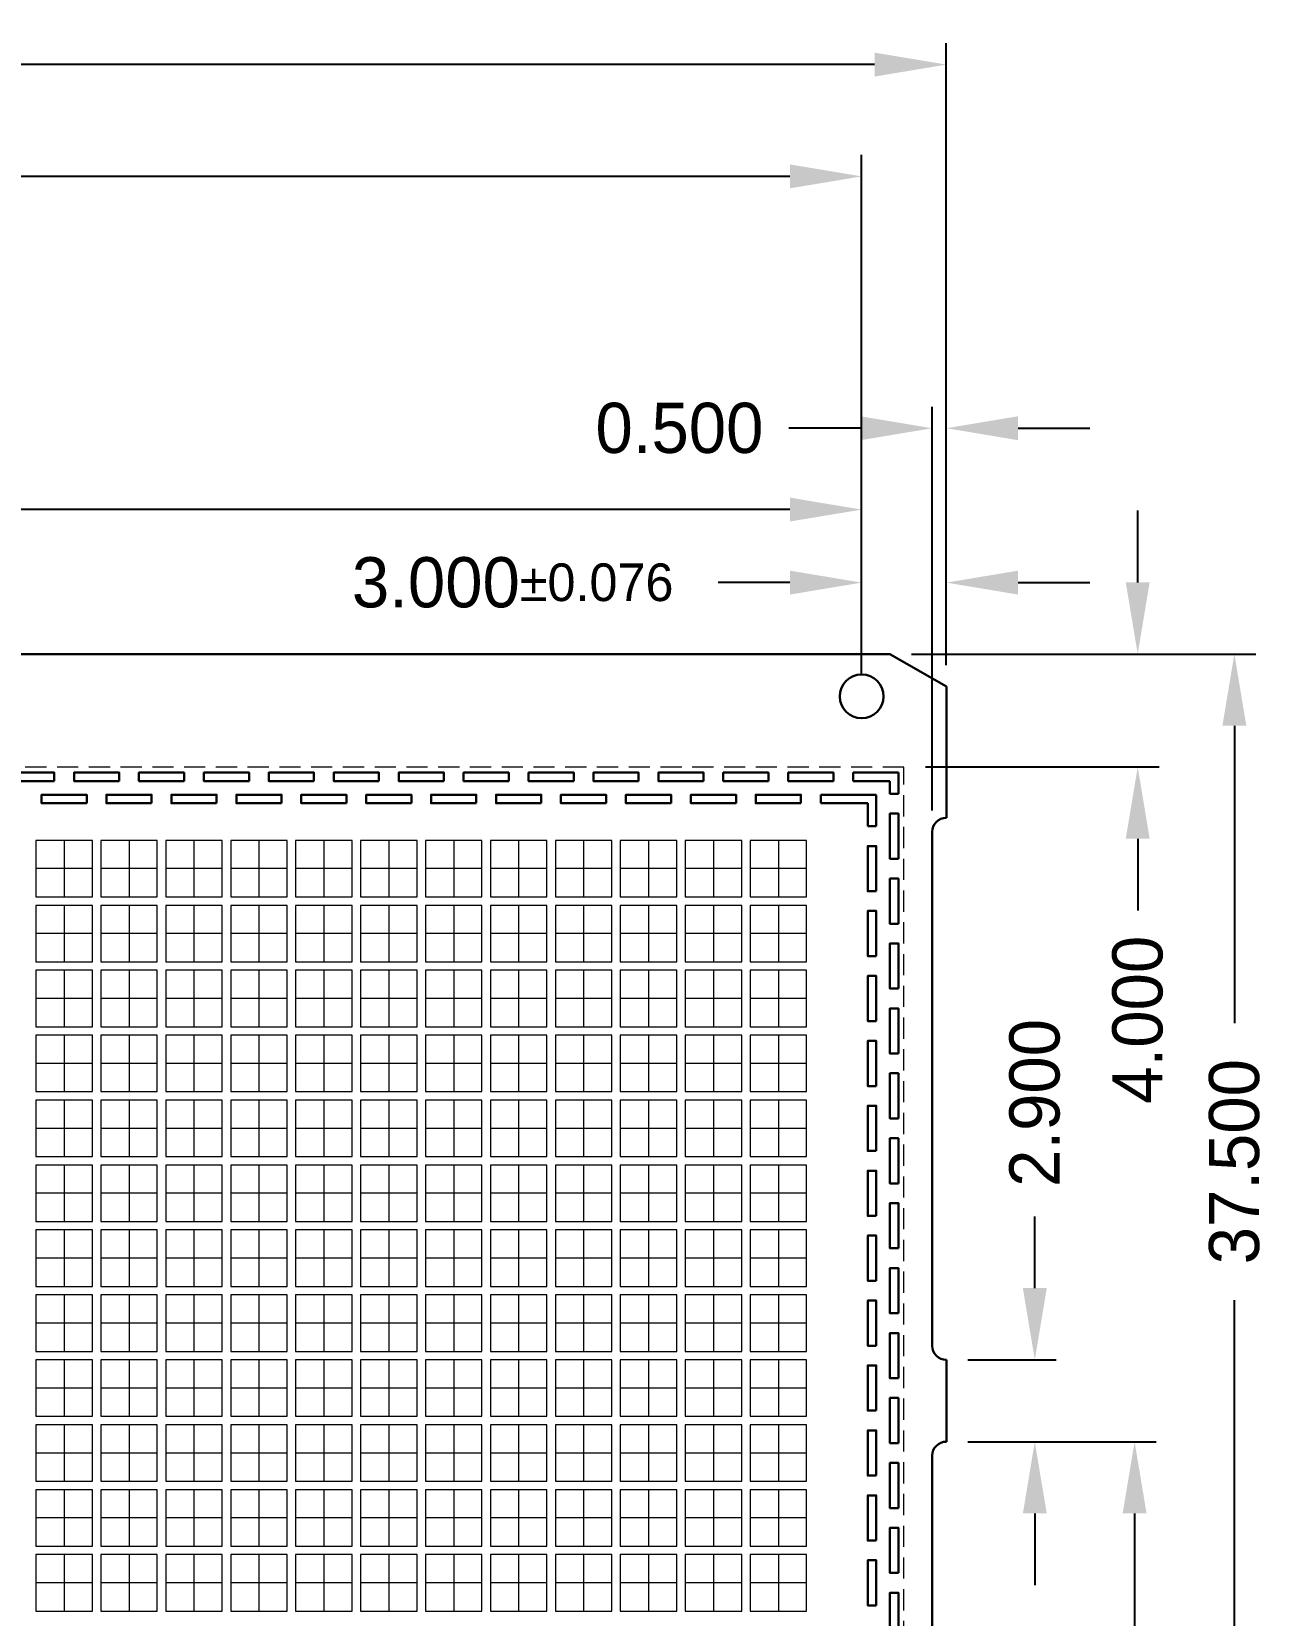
# Model space of a CAD drawing. Extents: x 421 to 684, y -247 to -113.
# Drawn here: x 640.5 to 684.3, y -168.8 to -112.7 of the extents above; entities that cross this region are included whole.
import ezdxf

# ---------------------------------------------------------------- set-up
doc = ezdxf.new("R2010")
doc.units = 0
doc.header["$LTSCALE"] = 3
doc.header["$MEASUREMENT"] = 0
for name, pattern in [('CENTER', [2, 1.25, -0.25, 0.25, -0.25]), ('HIDDEN', [0.375, 0.25, -0.125]), ('PHANTOM', [2.5, 1.25, -0.25, 0.25, -0.25, 0.25, -0.25])]:
    doc.linetypes.add(name, pattern=pattern)
for name, color, linetype, lineweight in [('CLIN', 1, 'CENTER', 15), ('DIM', 4, 'Continuous', 13), ('HIDN', 6, 'HIDDEN', 15), ('OBJ', 3, 'Continuous', 30), ('OBJ1', 7, 'Continuous', 30), ('PHANTOM', 5, 'PHANTOM', 15)]:
    doc.layers.add(name, color=color, linetype=linetype, lineweight=lineweight)
doc.dimstyles.new('3DEC X 1', dxfattribs={"dimtxt": 1.778, "dimasz": 2.54, "dimexe": 0.762, "dimexo": 0.762, "dimgap": 0.762, "dimtad": 0, "dimdec": 3, "dimzin": 0, "dimdsep": 46, "dimtxsty": 'Standard', "dimcen": 0, "dimadec": 0, "dimazin": 0, "dimtfac": 1, "dimtdec": 3, "dimtofl": 0, "dimtmove": 0, "dimatfit": 3, "dimfxl": 1, "dimtolj": 1, "dimtzin": 0, "dimarcsym": 0})
doc.dimstyles.new('3DEC X 1 DIA', dxfattribs={"dimtxt": 1.778, "dimasz": 2.54, "dimexe": 0.762, "dimexo": 0.762, "dimgap": 0.762, "dimtad": 0, "dimtoh": 1, "dimdec": 3, "dimzin": 0, "dimdsep": 46, "dimtxsty": 'Standard', "dimcen": 0, "dimadec": 0, "dimazin": 0, "dimtfac": 1, "dimtdec": 3, "dimtofl": 0, "dimtmove": 0, "dimatfit": 3, "dimfxl": 1, "dimtolj": 1, "dimtzin": 0, "dimarcsym": 0})

# ---------------------------------------------------------------- blocks, each defined once
blk = doc.blocks.new('*D0')
at = {"layer": 'Defpoints', "color": 0, "transparency": 16777216}
for p in [(1109.465, -202.872), (869.465, -224.902), (1109.465, -224.902)]:
    blk.add_point(p, dxfattribs=at)
at = {"layer": 'DIM', "color": 0, "lineweight": -2, "transparency": 16777216}
for p, q in [((869.465, -224.14), (869.465, -202.11)), ((1109.465, -224.14), (1109.465, -202.11)), ((872.005, -202.872), (983.835, -202.872)), ((1106.925, -202.872), (1000.991, -202.872))]:
    blk.add_line(p, q, dxfattribs=at)
at = {"layer": 'DIM', "color": 0, "transparency": 16777216}
for points in [[(872.005, -202.448), (872.005, -203.295), (869.465, -202.872)], [(1106.925, -202.448), (1106.925, -203.295), (1109.465, -202.872)]]:
    blk.add_solid(points, dxfattribs=at)
at = {"layer": 'DIM', "color": 0, "transparency": 16777216, "insert": (992.413, -202.872), "char_height": 1.778, "attachment_point": 5}
blk.add_mtext('\\A1;240.000{\\H1.333500;±0.100}', dxfattribs=at)
blk = doc.blocks.new('*D1')
at = {"layer": 'Defpoints', "color": 0, "transparency": 16777216}
for p in [(1106.465, -206.831), (872.465, -225.252), (1106.465, -225.252)]:
    blk.add_point(p, dxfattribs=at)
at = {"layer": 'DIM', "color": 0, "lineweight": -2, "transparency": 16777216}
for p, q in [((872.465, -224.49), (872.465, -206.069)), ((1106.465, -224.49), (1106.465, -206.069)), ((875.005, -206.831), (952.967, -206.831)), ((1103.925, -206.831), (970.863, -206.831))]:
    blk.add_line(p, q, dxfattribs=at)
at = {"layer": 'DIM', "color": 0, "transparency": 16777216}
for points in [[(875.005, -206.408), (875.005, -207.255), (872.465, -206.831)], [(1103.925, -206.408), (1103.925, -207.255), (1106.465, -206.831)]]:
    blk.add_solid(points, dxfattribs=at)
at = {"layer": 'DIM', "color": 0, "transparency": 16777216, "insert": (961.915, -206.831), "char_height": 1.778, "attachment_point": 5}
blk.add_mtext('\\A1;234.000{\\H1.333500;±0.050}', dxfattribs=at)
blk = doc.blocks.new('*D4')
at = {"layer": 'Defpoints', "color": 0, "transparency": 16777216}
for p in [(1109.465, -221.221), (1109.465, -224.902), (1106.465, -225.252)]:
    blk.add_point(p, dxfattribs=at)
at = {"layer": 'DIM', "color": 0, "lineweight": -2, "transparency": 16777216}
for p, q in [((1106.465, -224.49), (1106.465, -220.459)), ((1109.465, -224.14), (1109.465, -220.459)), ((1103.925, -221.221), (1101.385, -221.221)), ((1112.005, -221.221), (1114.545, -221.221))]:
    blk.add_line(p, q, dxfattribs=at)
at = {"layer": 'DIM', "color": 0, "transparency": 16777216}
for points in [[(1103.925, -220.797), (1103.925, -221.644), (1106.465, -221.221)], [(1112.005, -220.797), (1112.005, -221.644), (1109.465, -221.221)]]:
    blk.add_solid(points, dxfattribs=at)
at = {"layer": 'DIM', "color": 0, "transparency": 16777216, "insert": (1094.104, -221.221), "char_height": 1.778, "attachment_point": 5}
blk.add_mtext('\\A1;3.000{\\H1.333500;±0.076}', dxfattribs=at)
blk = doc.blocks.new('*D5')
at = {"layer": 'Defpoints', "color": 0, "transparency": 16777216}
for p in [(1109.465, -215.752), (1109.465, -224.902), (1108.965, -230.052)]:
    blk.add_point(p, dxfattribs=at)
at = {"layer": 'DIM', "color": 0, "lineweight": -2, "transparency": 16777216}
for p, q in [((1108.965, -229.29), (1108.965, -214.99)), ((1109.465, -224.14), (1109.465, -214.99)), ((1106.425, -215.752), (1103.885, -215.752)), ((1112.005, -215.752), (1114.545, -215.752))]:
    blk.add_line(p, q, dxfattribs=at)
at = {"layer": 'DIM', "color": 0, "transparency": 16777216}
for points in [[(1106.425, -215.329), (1106.425, -216.176), (1108.965, -215.752)], [(1112.005, -215.329), (1112.005, -216.176), (1109.465, -215.752)]]:
    blk.add_solid(points, dxfattribs=at)
at = {"layer": 'DIM', "color": 0, "transparency": 16777216, "insert": (1100.012, -215.752), "char_height": 1.778, "attachment_point": 5}
blk.add_mtext('\\A1;0.500', dxfattribs=at)
blk = doc.blocks.new('*D6')
at = {"layer": 'Defpoints', "color": 0, "transparency": 16777216}
for p in [(1107.465, -223.752), (1116.245, -223.752), (1107.965, -227.752)]:
    blk.add_point(p, dxfattribs=at)
at = {"layer": 'DIM', "color": 0, "lineweight": -2, "transparency": 16777216}
for p, q in [((1116.245, -221.212), (1116.245, -218.672)), ((1108.227, -223.752), (1117.007, -223.752)), ((1108.727, -227.752), (1117.007, -227.752)), ((1116.245, -230.292), (1116.245, -232.832))]:
    blk.add_line(p, q, dxfattribs=at)
at = {"layer": 'DIM', "color": 0, "transparency": 16777216}
for points in [[(1115.821, -221.212), (1116.668, -221.212), (1116.245, -223.752)], [(1115.821, -230.292), (1116.668, -230.292), (1116.245, -227.752)]]:
    blk.add_solid(points, dxfattribs=at)
at = {"layer": 'DIM', "color": 0, "transparency": 16777216, "insert": (1116.245, -236.706), "char_height": 1.778, "attachment_point": 5, "rotation": 90}
blk.add_mtext('\\A1;4.000', dxfattribs=at)
blk = doc.blocks.new('*D7')
at = {"layer": 'Defpoints', "color": 0, "transparency": 16777216}
for p in [(1107.465, -223.752), (1119.669, -223.752), (1107.965, -261.252)]:
    blk.add_point(p, dxfattribs=at)
at = {"layer": 'DIM', "color": 0, "lineweight": -2, "transparency": 16777216}
for p, q in [((1108.227, -223.752), (1120.431, -223.752)), ((1119.669, -226.292), (1119.669, -236.822)), ((1119.669, -258.712), (1119.669, -246.644)), ((1108.727, -261.252), (1120.431, -261.252))]:
    blk.add_line(p, q, dxfattribs=at)
at = {"layer": 'DIM', "color": 0, "transparency": 16777216}
for points in [[(1119.246, -226.292), (1120.092, -226.292), (1119.669, -223.752)], [(1119.246, -258.712), (1120.092, -258.712), (1119.669, -261.252)]]:
    blk.add_solid(points, dxfattribs=at)
at = {"layer": 'DIM', "color": 0, "transparency": 16777216, "insert": (1119.669, -241.733), "char_height": 1.778, "attachment_point": 5, "rotation": 90}
blk.add_mtext('\\A1;37.500', dxfattribs=at)
blk = doc.blocks.new('*D8')
at = {"layer": 'Defpoints', "color": 0, "transparency": 16777216}
for p in [(1109.465, -248.752), (1112.599, -248.752), (1109.465, -251.652)]:
    blk.add_point(p, dxfattribs=at)
at = {"layer": 'DIM', "color": 0, "lineweight": -2, "transparency": 16777216}
for p, q in [((1112.599, -246.212), (1112.599, -243.672)), ((1110.227, -248.752), (1113.361, -248.752)), ((1110.227, -251.652), (1113.361, -251.652)), ((1112.599, -254.192), (1112.599, -256.732))]:
    blk.add_line(p, q, dxfattribs=at)
at = {"layer": 'DIM', "color": 0, "transparency": 16777216}
for points in [[(1112.176, -246.212), (1113.023, -246.212), (1112.599, -248.752)], [(1112.176, -254.192), (1113.023, -254.192), (1112.599, -251.652)]]:
    blk.add_solid(points, dxfattribs=at)
at = {"layer": 'DIM', "color": 0, "transparency": 16777216, "insert": (1112.599, -239.651), "char_height": 1.778, "attachment_point": 5, "rotation": 90}
blk.add_mtext('\\A1;2.900', dxfattribs=at)
blk = doc.blocks.new('*D10')
at = {"layer": 'Defpoints', "color": 0, "transparency": 16777216}
for p in [(1109.465, -251.652), (1109.465, -270.852), (1116.134, -270.852)]:
    blk.add_point(p, dxfattribs=at)
at = {"layer": 'DIM', "color": 0, "lineweight": -2, "transparency": 16777216}
for p, q in [((1110.227, -251.652), (1116.896, -251.652)), ((1116.134, -254.192), (1116.134, -268.312)), ((1110.227, -270.852), (1116.896, -270.852)), ((1116.134, -270.852), (1116.134, -273.792))]:
    blk.add_line(p, q, dxfattribs=at)
at = {"layer": 'DIM', "color": 0, "transparency": 16777216}
for points in [[(1115.711, -254.192), (1116.558, -254.192), (1116.134, -251.652)], [(1115.711, -268.312), (1116.558, -268.312), (1116.134, -270.852)]]:
    blk.add_solid(points, dxfattribs=at)
at = {"layer": 'DIM', "color": 0, "transparency": 16777216, "insert": (1116.134, -282.259), "char_height": 1.778, "attachment_point": 5, "rotation": 90}
blk.add_mtext('\\A1;(3X) 19.200', dxfattribs=at)
blk = doc.blocks.new('*D24')
at = {"layer": 'Defpoints', "color": 0, "transparency": 16777216}
for p in [(1106.465, -218.634), (992.465, -225.252), (1106.465, -225.252)]:
    blk.add_point(p, dxfattribs=at)
at = {"layer": 'DIM', "color": 0, "lineweight": -2, "transparency": 16777216}
for p, q in [((992.465, -224.49), (992.465, -217.872)), ((1106.465, -224.49), (1106.465, -217.872)), ((995.005, -218.634), (1044.407, -218.634)), ((1103.925, -218.634), (1054.524, -218.634))]:
    blk.add_line(p, q, dxfattribs=at)
at = {"layer": 'DIM', "color": 0, "transparency": 16777216}
for points in [[(995.005, -218.21), (995.005, -219.057), (992.465, -218.634)], [(1103.925, -218.21), (1103.925, -219.057), (1106.465, -218.634)]]:
    blk.add_solid(points, dxfattribs=at)
at = {"layer": 'DIM', "color": 0, "transparency": 16777216, "insert": (1049.465, -218.634), "char_height": 1.778, "attachment_point": 5}
blk.add_mtext('\\A1;114.000', dxfattribs=at)

msp = doc.modelspace()

# ---------------------------------------------------------------- linework, layer by layer
at = {"layer": 'CLIN'}
for p, q in [((641.6626, -141.3671), (641.6626, -143.3671)), ((643.9626, -141.3671), (643.9626, -143.3671)), ((646.2626, -141.3671), (646.2626, -143.3671)), ((648.5626, -141.3671), (648.5626, -143.3671)), ((650.8626, -141.3671), (650.8626, -143.3671)), ((653.1626, -141.3671), (653.1626, -143.3671)), ((655.4626, -141.3671), (655.4626, -143.3671)), ((657.7626, -141.3671), (657.7626, -143.3671)), ((660.0626, -141.3671), (660.0626, -143.3671)), ((662.3626, -141.3671), (662.3626, -143.3671)), ((664.6626, -141.3671), (664.6626, -143.3671)), ((666.9626, -141.3671), (666.9626, -143.3671)), ((642.6626, -142.3671), (640.6626, -142.3671)), ((644.9626, -142.3671), (642.9626, -142.3671)), ((647.2626, -142.3671), (645.2626, -142.3671)), ((649.5626, -142.3671), (647.5626, -142.3671)), ((651.8626, -142.3671), (649.8626, -142.3671)), ((654.1626, -142.3671), (652.1626, -142.3671)), ((656.4626, -142.3671), (654.4626, -142.3671)), ((658.7626, -142.3671), (656.7626, -142.3671)), ((661.0626, -142.3671), (659.0626, -142.3671)), ((663.3626, -142.3671), (661.3626, -142.3671)), ((665.6626, -142.3671), (663.6626, -142.3671)), ((667.9626, -142.3671), (665.9626, -142.3671)), ((641.6626, -143.6671), (641.6626, -145.6671)), ((643.9626, -143.6671), (643.9626, -145.6671)), ((646.2626, -143.6671), (646.2626, -145.6671)), ((648.5626, -143.6671), (648.5626, -145.6671)), ((650.8626, -143.6671), (650.8626, -145.6671)), ((653.1626, -143.6671), (653.1626, -145.6671)), ((655.4626, -143.6671), (655.4626, -145.6671)), ((657.7626, -143.6671), (657.7626, -145.6671)), ((660.0626, -143.6671), (660.0626, -145.6671)), ((662.3626, -143.6671), (662.3626, -145.6671)), ((664.6626, -143.6671), (664.6626, -145.6671)), ((666.9626, -143.6671), (666.9626, -145.6671)), ((642.6626, -144.6671), (640.6626, -144.6671)), ((644.9626, -144.6671), (642.9626, -144.6671)), ((647.2626, -144.6671), (645.2626, -144.6671)), ((649.5626, -144.6671), (647.5626, -144.6671)), ((651.8626, -144.6671), (649.8626, -144.6671)), ((654.1626, -144.6671), (652.1626, -144.6671)), ((656.4626, -144.6671), (654.4626, -144.6671)), ((658.7626, -144.6671), (656.7626, -144.6671)), ((661.0626, -144.6671), (659.0626, -144.6671)), ((663.3626, -144.6671), (661.3626, -144.6671)), ((665.6626, -144.6671), (663.6626, -144.6671)), ((667.9626, -144.6671), (665.9626, -144.6671)), ((641.6626, -145.9671), (641.6626, -147.9671)), ((643.9626, -145.9671), (643.9626, -147.9671)), ((646.2626, -145.9671), (646.2626, -147.9671)), ((648.5626, -145.9671), (648.5626, -147.9671)), ((650.8626, -145.9671), (650.8626, -147.9671)), ((653.1626, -145.9671), (653.1626, -147.9671)), ((655.4626, -145.9671), (655.4626, -147.9671)), ((657.7626, -145.9671), (657.7626, -147.9671)), ((660.0626, -145.9671), (660.0626, -147.9671)), ((662.3626, -145.9671), (662.3626, -147.9671)), ((664.6626, -145.9671), (664.6626, -147.9671)), ((666.9626, -145.9671), (666.9626, -147.9671)), ((642.6626, -146.9671), (640.6626, -146.9671)), ((644.9626, -146.9671), (642.9626, -146.9671)), ((647.2626, -146.9671), (645.2626, -146.9671)), ((649.5626, -146.9671), (647.5626, -146.9671)), ((651.8626, -146.9671), (649.8626, -146.9671)), ((654.1626, -146.9671), (652.1626, -146.9671)), ((656.4626, -146.9671), (654.4626, -146.9671)), ((658.7626, -146.9671), (656.7626, -146.9671)), ((661.0626, -146.9671), (659.0626, -146.9671)), ((663.3626, -146.9671), (661.3626, -146.9671)), ((665.6626, -146.9671), (663.6626, -146.9671)), ((667.9626, -146.9671), (665.9626, -146.9671)), ((641.6626, -148.2671), (641.6626, -150.2671)), ((643.9626, -148.2671), (643.9626, -150.2671)), ((646.2626, -148.2671), (646.2626, -150.2671)), ((648.5626, -148.2671), (648.5626, -150.2671)), ((650.8626, -148.2671), (650.8626, -150.2671)), ((653.1626, -148.2671), (653.1626, -150.2671)), ((655.4626, -148.2671), (655.4626, -150.2671)), ((657.7626, -148.2671), (657.7626, -150.2671)), ((660.0626, -148.2671), (660.0626, -150.2671)), ((662.3626, -148.2671), (662.3626, -150.2671)), ((664.6626, -148.2671), (664.6626, -150.2671)), ((666.9626, -148.2671), (666.9626, -150.2671)), ((642.6626, -149.2671), (640.6626, -149.2671)), ((644.9626, -149.2671), (642.9626, -149.2671)), ((647.2626, -149.2671), (645.2626, -149.2671)), ((649.5626, -149.2671), (647.5626, -149.2671)), ((651.8626, -149.2671), (649.8626, -149.2671)), ((654.1626, -149.2671), (652.1626, -149.2671)), ((656.4626, -149.2671), (654.4626, -149.2671)), ((658.7626, -149.2671), (656.7626, -149.2671)), ((661.0626, -149.2671), (659.0626, -149.2671)), ((663.3626, -149.2671), (661.3626, -149.2671)), ((665.6626, -149.2671), (663.6626, -149.2671)), ((667.9626, -149.2671), (665.9626, -149.2671)), ((641.6626, -150.5671), (641.6626, -152.5671)), ((643.9626, -150.5671), (643.9626, -152.5671)), ((646.2626, -150.5671), (646.2626, -152.5671)), ((648.5626, -150.5671), (648.5626, -152.5671)), ((650.8626, -150.5671), (650.8626, -152.5671)), ((653.1626, -150.5671), (653.1626, -152.5671)), ((655.4626, -150.5671), (655.4626, -152.5671)), ((657.7626, -150.5671), (657.7626, -152.5671)), ((660.0626, -150.5671), (660.0626, -152.5671)), ((662.3626, -150.5671), (662.3626, -152.5671)), ((664.6626, -150.5671), (664.6626, -152.5671)), ((666.9626, -150.5671), (666.9626, -152.5671)), ((642.6626, -151.5671), (640.6626, -151.5671)), ((644.9626, -151.5671), (642.9626, -151.5671)), ((647.2626, -151.5671), (645.2626, -151.5671)), ((649.5626, -151.5671), (647.5626, -151.5671)), ((651.8626, -151.5671), (649.8626, -151.5671)), ((654.1626, -151.5671), (652.1626, -151.5671)), ((656.4626, -151.5671), (654.4626, -151.5671)), ((658.7626, -151.5671), (656.7626, -151.5671)), ((661.0626, -151.5671), (659.0626, -151.5671)), ((663.3626, -151.5671), (661.3626, -151.5671)), ((665.6626, -151.5671), (663.6626, -151.5671)), ((667.9626, -151.5671), (665.9626, -151.5671)), ((641.6626, -152.8671), (641.6626, -154.8671)), ((643.9626, -152.8671), (643.9626, -154.8671)), ((646.2626, -152.8671), (646.2626, -154.8671)), ((648.5626, -152.8671), (648.5626, -154.8671)), ((650.8626, -152.8671), (650.8626, -154.8671)), ((653.1626, -152.8671), (653.1626, -154.8671)), ((655.4626, -152.8671), (655.4626, -154.8671)), ((657.7626, -152.8671), (657.7626, -154.8671)), ((660.0626, -152.8671), (660.0626, -154.8671)), ((662.3626, -152.8671), (662.3626, -154.8671)), ((664.6626, -152.8671), (664.6626, -154.8671)), ((666.9626, -152.8671), (666.9626, -154.8671)), ((642.6626, -153.8671), (640.6626, -153.8671)), ((644.9626, -153.8671), (642.9626, -153.8671)), ((647.2626, -153.8671), (645.2626, -153.8671)), ((649.5626, -153.8671), (647.5626, -153.8671)), ((651.8626, -153.8671), (649.8626, -153.8671)), ((654.1626, -153.8671), (652.1626, -153.8671)), ((656.4626, -153.8671), (654.4626, -153.8671)), ((658.7626, -153.8671), (656.7626, -153.8671)), ((661.0626, -153.8671), (659.0626, -153.8671)), ((663.3626, -153.8671), (661.3626, -153.8671)), ((665.6626, -153.8671), (663.6626, -153.8671)), ((667.9626, -153.8671), (665.9626, -153.8671)), ((641.6626, -155.1671), (641.6626, -157.1671)), ((643.9626, -155.1671), (643.9626, -157.1671)), ((646.2626, -155.1671), (646.2626, -157.1671)), ((648.5626, -155.1671), (648.5626, -157.1671)), ((650.8626, -155.1671), (650.8626, -157.1671)), ((653.1626, -155.1671), (653.1626, -157.1671)), ((655.4626, -155.1671), (655.4626, -157.1671)), ((657.7626, -155.1671), (657.7626, -157.1671)), ((660.0626, -155.1671), (660.0626, -157.1671)), ((662.3626, -155.1671), (662.3626, -157.1671)), ((664.6626, -155.1671), (664.6626, -157.1671)), ((666.9626, -155.1671), (666.9626, -157.1671)), ((642.6626, -156.1671), (640.6626, -156.1671)), ((644.9626, -156.1671), (642.9626, -156.1671)), ((647.2626, -156.1671), (645.2626, -156.1671)), ((649.5626, -156.1671), (647.5626, -156.1671)), ((651.8626, -156.1671), (649.8626, -156.1671)), ((654.1626, -156.1671), (652.1626, -156.1671)), ((656.4626, -156.1671), (654.4626, -156.1671)), ((658.7626, -156.1671), (656.7626, -156.1671)), ((661.0626, -156.1671), (659.0626, -156.1671)), ((663.3626, -156.1671), (661.3626, -156.1671)), ((665.6626, -156.1671), (663.6626, -156.1671)), ((667.9626, -156.1671), (665.9626, -156.1671)), ((641.6626, -157.4671), (641.6626, -159.4671)), ((643.9626, -157.4671), (643.9626, -159.4671)), ((646.2626, -157.4671), (646.2626, -159.4671)), ((648.5626, -157.4671), (648.5626, -159.4671)), ((650.8626, -157.4671), (650.8626, -159.4671)), ((653.1626, -157.4671), (653.1626, -159.4671)), ((655.4626, -157.4671), (655.4626, -159.4671)), ((657.7626, -157.4671), (657.7626, -159.4671)), ((660.0626, -157.4671), (660.0626, -159.4671)), ((662.3626, -157.4671), (662.3626, -159.4671)), ((664.6626, -157.4671), (664.6626, -159.4671)), ((666.9626, -157.4671), (666.9626, -159.4671)), ((642.6626, -158.4671), (640.6626, -158.4671)), ((644.9626, -158.4671), (642.9626, -158.4671)), ((647.2626, -158.4671), (645.2626, -158.4671)), ((649.5626, -158.4671), (647.5626, -158.4671)), ((651.8626, -158.4671), (649.8626, -158.4671)), ((654.1626, -158.4671), (652.1626, -158.4671)), ((656.4626, -158.4671), (654.4626, -158.4671)), ((658.7626, -158.4671), (656.7626, -158.4671)), ((661.0626, -158.4671), (659.0626, -158.4671)), ((663.3626, -158.4671), (661.3626, -158.4671)), ((665.6626, -158.4671), (663.6626, -158.4671)), ((667.9626, -158.4671), (665.9626, -158.4671)), ((641.6626, -159.7671), (641.6626, -161.7671)), ((643.9626, -159.7671), (643.9626, -161.7671)), ((646.2626, -159.7671), (646.2626, -161.7671)), ((648.5626, -159.7671), (648.5626, -161.7671)), ((650.8626, -159.7671), (650.8626, -161.7671)), ((653.1626, -159.7671), (653.1626, -161.7671)), ((655.4626, -159.7671), (655.4626, -161.7671)), ((657.7626, -159.7671), (657.7626, -161.7671)), ((660.0626, -159.7671), (660.0626, -161.7671)), ((662.3626, -159.7671), (662.3626, -161.7671)), ((664.6626, -159.7671), (664.6626, -161.7671)), ((666.9626, -159.7671), (666.9626, -161.7671)), ((642.6626, -160.7671), (640.6626, -160.7671)), ((644.9626, -160.7671), (642.9626, -160.7671)), ((647.2626, -160.7671), (645.2626, -160.7671)), ((649.5626, -160.7671), (647.5626, -160.7671)), ((651.8626, -160.7671), (649.8626, -160.7671)), ((654.1626, -160.7671), (652.1626, -160.7671)), ((656.4626, -160.7671), (654.4626, -160.7671)), ((658.7626, -160.7671), (656.7626, -160.7671)), ((661.0626, -160.7671), (659.0626, -160.7671)), ((663.3626, -160.7671), (661.3626, -160.7671)), ((665.6626, -160.7671), (663.6626, -160.7671)), ((667.9626, -160.7671), (665.9626, -160.7671)), ((641.6626, -162.0671), (641.6626, -164.0671)), ((643.9626, -162.0671), (643.9626, -164.0671)), ((646.2626, -162.0671), (646.2626, -164.0671)), ((648.5626, -162.0671), (648.5626, -164.0671)), ((650.8626, -162.0671), (650.8626, -164.0671)), ((653.1626, -162.0671), (653.1626, -164.0671)), ((655.4626, -162.0671), (655.4626, -164.0671)), ((657.7626, -162.0671), (657.7626, -164.0671)), ((660.0626, -162.0671), (660.0626, -164.0671)), ((662.3626, -162.0671), (662.3626, -164.0671)), ((664.6626, -162.0671), (664.6626, -164.0671)), ((666.9626, -162.0671), (666.9626, -164.0671)), ((642.6626, -163.0671), (640.6626, -163.0671)), ((644.9626, -163.0671), (642.9626, -163.0671)), ((647.2626, -163.0671), (645.2626, -163.0671)), ((649.5626, -163.0671), (647.5626, -163.0671)), ((651.8626, -163.0671), (649.8626, -163.0671)), ((654.1626, -163.0671), (652.1626, -163.0671)), ((656.4626, -163.0671), (654.4626, -163.0671)), ((658.7626, -163.0671), (656.7626, -163.0671)), ((661.0626, -163.0671), (659.0626, -163.0671)), ((663.3626, -163.0671), (661.3626, -163.0671)), ((665.6626, -163.0671), (663.6626, -163.0671)), ((667.9626, -163.0671), (665.9626, -163.0671)), ((641.6626, -164.3671), (641.6626, -166.3671)), ((643.9626, -164.3671), (643.9626, -166.3671)), ((646.2626, -164.3671), (646.2626, -166.3671)), ((648.5626, -164.3671), (648.5626, -166.3671)), ((650.8626, -164.3671), (650.8626, -166.3671)), ((653.1626, -164.3671), (653.1626, -166.3671)), ((655.4626, -164.3671), (655.4626, -166.3671)), ((657.7626, -164.3671), (657.7626, -166.3671)), ((660.0626, -164.3671), (660.0626, -166.3671)), ((662.3626, -164.3671), (662.3626, -166.3671)), ((664.6626, -164.3671), (664.6626, -166.3671)), ((666.9626, -164.3671), (666.9626, -166.3671)), ((642.6626, -165.3671), (640.6626, -165.3671)), ((644.9626, -165.3671), (642.9626, -165.3671)), ((647.2626, -165.3671), (645.2626, -165.3671)), ((649.5626, -165.3671), (647.5626, -165.3671)), ((651.8626, -165.3671), (649.8626, -165.3671)), ((654.1626, -165.3671), (652.1626, -165.3671)), ((656.4626, -165.3671), (654.4626, -165.3671)), ((658.7626, -165.3671), (656.7626, -165.3671)), ((661.0626, -165.3671), (659.0626, -165.3671)), ((663.3626, -165.3671), (661.3626, -165.3671)), ((665.6626, -165.3671), (663.6626, -165.3671)), ((667.9626, -165.3671), (665.9626, -165.3671)), ((641.6626, -166.6671), (641.6626, -168.6671)), ((643.9626, -166.6671), (643.9626, -168.6671)), ((646.2626, -166.6671), (646.2626, -168.6671)), ((648.5626, -166.6671), (648.5626, -168.6671)), ((650.8626, -166.6671), (650.8626, -168.6671)), ((653.1626, -166.6671), (653.1626, -168.6671)), ((655.4626, -166.6671), (655.4626, -168.6671)), ((657.7626, -166.6671), (657.7626, -168.6671)), ((660.0626, -166.6671), (660.0626, -168.6671)), ((662.3626, -166.6671), (662.3626, -168.6671)), ((664.6626, -166.6671), (664.6626, -168.6671)), ((666.9626, -166.6671), (666.9626, -168.6671)), ((642.6626, -167.6671), (640.6626, -167.6671)), ((644.9626, -167.6671), (642.9626, -167.6671)), ((647.2626, -167.6671), (645.2626, -167.6671)), ((649.5626, -167.6671), (647.5626, -167.6671)), ((651.8626, -167.6671), (649.8626, -167.6671)), ((654.1626, -167.6671), (652.1626, -167.6671)), ((656.4626, -167.6671), (654.4626, -167.6671)), ((658.7626, -167.6671), (656.7626, -167.6671)), ((661.0626, -167.6671), (659.0626, -167.6671)), ((663.3626, -167.6671), (661.3626, -167.6671)), ((665.6626, -167.6671), (663.6626, -167.6671)), ((667.9626, -167.6671), (665.9626, -167.6671))]:
    msp.add_line(p, q, dxfattribs=at)
at = {"layer": 'HIDN'}
msp.add_lwpolyline([(671.4126, -138.7671), (554.4126, -138.7671), (554.4126, -205.7671), (671.4126, -205.7671)], close=True, dxfattribs=at)
at = {"layer": 'OBJ'}
for p, q in [((670.9126, -134.7671), (434.9126, -134.7671)), ((670.9126, -134.7671), (672.9126, -135.9171)), ((672.9126, -140.5671), (672.9126, -135.9171)), ((672.9126, -140.5671), (672.9126, -140.5671)), ((672.4126, -159.2671), (672.4126, -141.0671)), ((672.9126, -162.6671), (672.9126, -159.7671)), ((672.9126, -159.7671), (672.9126, -159.7671)), ((672.9126, -162.6671), (672.9126, -162.6671)), ((672.4126, -181.3671), (672.4126, -163.1671))]:
    msp.add_line(p, q, dxfattribs=at)
msp.add_circle((669.9126, -136.2671), 0.775, dxfattribs=at)
for centre, start, end in [((672.9126, -141.0671), 90, 180), ((672.9126, -159.2671), 180, 270), ((672.9126, -163.1671), 90, 180)]:
    msp.add_arc(centre, 0.5, start, end, dxfattribs=at)
at = {"layer": 'OBJ1'}
for p, q in [((669.6126, -139.2671), (669.6126, -138.9671)), ((671.2126, -138.9671), (669.6126, -138.9671)), ((671.2126, -139.7171), (671.2126, -138.9671)), ((669.6126, -139.2671), (670.9126, -139.2671)), ((670.9126, -139.2671), (670.9126, -139.7171)), ((668.4626, -139.7491), (668.4626, -140.0491)), ((670.4306, -139.7491), (668.4626, -139.7491)), ((668.4626, -140.0491), (670.1306, -140.0491)), ((670.1306, -140.0491), (670.1306, -140.8671)), ((670.4306, -140.8671), (670.4306, -139.7491)), ((670.9126, -139.7171), (671.2126, -139.7171)), ((670.1306, -140.8671), (670.4306, -140.8671))]:
    msp.add_line(p, q, dxfattribs=at)
for points in [[(641.3126, -139.2671), (639.7126, -139.2671), (639.7126, -138.9671), (641.3126, -138.9671)], [(643.6126, -139.2671), (642.0126, -139.2671), (642.0126, -138.9671), (643.6126, -138.9671)], [(645.9126, -139.2671), (644.3126, -139.2671), (644.3126, -138.9671), (645.9126, -138.9671)], [(648.2126, -139.2671), (646.6126, -139.2671), (646.6126, -138.9671), (648.2126, -138.9671)], [(650.5126, -139.2671), (648.9126, -139.2671), (648.9126, -138.9671), (650.5126, -138.9671)], [(652.8126, -139.2671), (651.2126, -139.2671), (651.2126, -138.9671), (652.8126, -138.9671)], [(655.1126, -139.2671), (653.5126, -139.2671), (653.5126, -138.9671), (655.1126, -138.9671)], [(657.4126, -139.2671), (655.8126, -139.2671), (655.8126, -138.9671), (657.4126, -138.9671)], [(659.7126, -139.2671), (658.1126, -139.2671), (658.1126, -138.9671), (659.7126, -138.9671)], [(662.0126, -139.2671), (660.4126, -139.2671), (660.4126, -138.9671), (662.0126, -138.9671)], [(664.3126, -139.2671), (662.7126, -139.2671), (662.7126, -138.9671), (664.3126, -138.9671)], [(666.6126, -139.2671), (665.0126, -139.2671), (665.0126, -138.9671), (666.6126, -138.9671)], [(668.9126, -139.2671), (667.3126, -139.2671), (667.3126, -138.9671), (668.9126, -138.9671)], [(642.4626, -140.0491), (640.8626, -140.0491), (640.8626, -139.7491), (642.4626, -139.7491)], [(644.7626, -140.0491), (643.1626, -140.0491), (643.1626, -139.7491), (644.7626, -139.7491)], [(647.0626, -140.0491), (645.4626, -140.0491), (645.4626, -139.7491), (647.0626, -139.7491)], [(649.3626, -140.0491), (647.7626, -140.0491), (647.7626, -139.7491), (649.3626, -139.7491)], [(651.6626, -140.0491), (650.0626, -140.0491), (650.0626, -139.7491), (651.6626, -139.7491)], [(653.9626, -140.0491), (652.3626, -140.0491), (652.3626, -139.7491), (653.9626, -139.7491)], [(656.2626, -140.0491), (654.6626, -140.0491), (654.6626, -139.7491), (656.2626, -139.7491)], [(658.5626, -140.0491), (656.9626, -140.0491), (656.9626, -139.7491), (658.5626, -139.7491)], [(660.8626, -140.0491), (659.2626, -140.0491), (659.2626, -139.7491), (660.8626, -139.7491)], [(663.1626, -140.0491), (661.5626, -140.0491), (661.5626, -139.7491), (663.1626, -139.7491)], [(665.4626, -140.0491), (663.8626, -140.0491), (663.8626, -139.7491), (665.4626, -139.7491)], [(667.7626, -140.0491), (666.1626, -140.0491), (666.1626, -139.7491), (667.7626, -139.7491)], [(671.2126, -142.0171), (670.9126, -142.0171), (670.9126, -140.4171), (671.2126, -140.4171)], [(670.4306, -143.1671), (670.1306, -143.1671), (670.1306, -141.5671), (670.4306, -141.5671)], [(671.2126, -144.3171), (670.9126, -144.3171), (670.9126, -142.7171), (671.2126, -142.7171)], [(670.4306, -145.4671), (670.1306, -145.4671), (670.1306, -143.8671), (670.4306, -143.8671)], [(671.2126, -146.6171), (670.9126, -146.6171), (670.9126, -145.0171), (671.2126, -145.0171)], [(670.4306, -147.7671), (670.1306, -147.7671), (670.1306, -146.1671), (670.4306, -146.1671)], [(671.2126, -148.9171), (670.9126, -148.9171), (670.9126, -147.3171), (671.2126, -147.3171)], [(670.4306, -150.0671), (670.1306, -150.0671), (670.1306, -148.4671), (670.4306, -148.4671)], [(671.2126, -151.2171), (670.9126, -151.2171), (670.9126, -149.6171), (671.2126, -149.6171)], [(670.4306, -152.3671), (670.1306, -152.3671), (670.1306, -150.7671), (670.4306, -150.7671)], [(671.2126, -153.5171), (670.9126, -153.5171), (670.9126, -151.9171), (671.2126, -151.9171)], [(670.4306, -154.6671), (670.1306, -154.6671), (670.1306, -153.0671), (670.4306, -153.0671)], [(671.2126, -155.8171), (670.9126, -155.8171), (670.9126, -154.2171), (671.2126, -154.2171)], [(670.4306, -156.9671), (670.1306, -156.9671), (670.1306, -155.3671), (670.4306, -155.3671)], [(671.2126, -158.1171), (670.9126, -158.1171), (670.9126, -156.5171), (671.2126, -156.5171)], [(670.4306, -159.2671), (670.1306, -159.2671), (670.1306, -157.6671), (670.4306, -157.6671)], [(671.2126, -160.4171), (670.9126, -160.4171), (670.9126, -158.8171), (671.2126, -158.8171)], [(670.4306, -161.5671), (670.1306, -161.5671), (670.1306, -159.9671), (670.4306, -159.9671)], [(671.2126, -162.7171), (670.9126, -162.7171), (670.9126, -161.1171), (671.2126, -161.1171)], [(670.4306, -163.8671), (670.1306, -163.8671), (670.1306, -162.2671), (670.4306, -162.2671)], [(671.2126, -165.0171), (670.9126, -165.0171), (670.9126, -163.4171), (671.2126, -163.4171)], [(670.4306, -166.1671), (670.1306, -166.1671), (670.1306, -164.5671), (670.4306, -164.5671)], [(671.2126, -167.3171), (670.9126, -167.3171), (670.9126, -165.7171), (671.2126, -165.7171)], [(670.4306, -168.4671), (670.1306, -168.4671), (670.1306, -166.8671), (670.4306, -166.8671)], [(671.2126, -169.6171), (670.9126, -169.6171), (670.9126, -168.0171), (671.2126, -168.0171)]]:
    msp.add_lwpolyline(points, close=True, dxfattribs=at)
at = {"layer": 'PHANTOM'}
for points in [[(642.6626, -141.3671), (640.6626, -141.3671), (640.6626, -143.3671), (642.6626, -143.3671)], [(644.9626, -141.3671), (642.9626, -141.3671), (642.9626, -143.3671), (644.9626, -143.3671)], [(647.2626, -141.3671), (645.2626, -141.3671), (645.2626, -143.3671), (647.2626, -143.3671)], [(649.5626, -141.3671), (647.5626, -141.3671), (647.5626, -143.3671), (649.5626, -143.3671)], [(651.8626, -141.3671), (649.8626, -141.3671), (649.8626, -143.3671), (651.8626, -143.3671)], [(654.1626, -141.3671), (652.1626, -141.3671), (652.1626, -143.3671), (654.1626, -143.3671)], [(656.4626, -141.3671), (654.4626, -141.3671), (654.4626, -143.3671), (656.4626, -143.3671)], [(658.7626, -141.3671), (656.7626, -141.3671), (656.7626, -143.3671), (658.7626, -143.3671)], [(661.0626, -141.3671), (659.0626, -141.3671), (659.0626, -143.3671), (661.0626, -143.3671)], [(663.3626, -141.3671), (661.3626, -141.3671), (661.3626, -143.3671), (663.3626, -143.3671)], [(665.6626, -141.3671), (663.6626, -141.3671), (663.6626, -143.3671), (665.6626, -143.3671)], [(667.9626, -141.3671), (665.9626, -141.3671), (665.9626, -143.3671), (667.9626, -143.3671)], [(642.6626, -143.6671), (640.6626, -143.6671), (640.6626, -145.6671), (642.6626, -145.6671)], [(644.9626, -143.6671), (642.9626, -143.6671), (642.9626, -145.6671), (644.9626, -145.6671)], [(647.2626, -143.6671), (645.2626, -143.6671), (645.2626, -145.6671), (647.2626, -145.6671)], [(649.5626, -143.6671), (647.5626, -143.6671), (647.5626, -145.6671), (649.5626, -145.6671)], [(651.8626, -143.6671), (649.8626, -143.6671), (649.8626, -145.6671), (651.8626, -145.6671)], [(654.1626, -143.6671), (652.1626, -143.6671), (652.1626, -145.6671), (654.1626, -145.6671)], [(656.4626, -143.6671), (654.4626, -143.6671), (654.4626, -145.6671), (656.4626, -145.6671)], [(658.7626, -143.6671), (656.7626, -143.6671), (656.7626, -145.6671), (658.7626, -145.6671)], [(661.0626, -143.6671), (659.0626, -143.6671), (659.0626, -145.6671), (661.0626, -145.6671)], [(663.3626, -143.6671), (661.3626, -143.6671), (661.3626, -145.6671), (663.3626, -145.6671)], [(665.6626, -143.6671), (663.6626, -143.6671), (663.6626, -145.6671), (665.6626, -145.6671)], [(667.9626, -143.6671), (665.9626, -143.6671), (665.9626, -145.6671), (667.9626, -145.6671)], [(642.6626, -145.9671), (640.6626, -145.9671), (640.6626, -147.9671), (642.6626, -147.9671)], [(644.9626, -145.9671), (642.9626, -145.9671), (642.9626, -147.9671), (644.9626, -147.9671)], [(647.2626, -145.9671), (645.2626, -145.9671), (645.2626, -147.9671), (647.2626, -147.9671)], [(649.5626, -145.9671), (647.5626, -145.9671), (647.5626, -147.9671), (649.5626, -147.9671)], [(651.8626, -145.9671), (649.8626, -145.9671), (649.8626, -147.9671), (651.8626, -147.9671)], [(654.1626, -145.9671), (652.1626, -145.9671), (652.1626, -147.9671), (654.1626, -147.9671)], [(656.4626, -145.9671), (654.4626, -145.9671), (654.4626, -147.9671), (656.4626, -147.9671)], [(658.7626, -145.9671), (656.7626, -145.9671), (656.7626, -147.9671), (658.7626, -147.9671)], [(661.0626, -145.9671), (659.0626, -145.9671), (659.0626, -147.9671), (661.0626, -147.9671)], [(663.3626, -145.9671), (661.3626, -145.9671), (661.3626, -147.9671), (663.3626, -147.9671)], [(665.6626, -145.9671), (663.6626, -145.9671), (663.6626, -147.9671), (665.6626, -147.9671)], [(667.9626, -145.9671), (665.9626, -145.9671), (665.9626, -147.9671), (667.9626, -147.9671)], [(642.6626, -148.2671), (640.6626, -148.2671), (640.6626, -150.2671), (642.6626, -150.2671)], [(644.9626, -148.2671), (642.9626, -148.2671), (642.9626, -150.2671), (644.9626, -150.2671)], [(647.2626, -148.2671), (645.2626, -148.2671), (645.2626, -150.2671), (647.2626, -150.2671)], [(649.5626, -148.2671), (647.5626, -148.2671), (647.5626, -150.2671), (649.5626, -150.2671)], [(651.8626, -148.2671), (649.8626, -148.2671), (649.8626, -150.2671), (651.8626, -150.2671)], [(654.1626, -148.2671), (652.1626, -148.2671), (652.1626, -150.2671), (654.1626, -150.2671)], [(656.4626, -148.2671), (654.4626, -148.2671), (654.4626, -150.2671), (656.4626, -150.2671)], [(658.7626, -148.2671), (656.7626, -148.2671), (656.7626, -150.2671), (658.7626, -150.2671)], [(661.0626, -148.2671), (659.0626, -148.2671), (659.0626, -150.2671), (661.0626, -150.2671)], [(663.3626, -148.2671), (661.3626, -148.2671), (661.3626, -150.2671), (663.3626, -150.2671)], [(665.6626, -148.2671), (663.6626, -148.2671), (663.6626, -150.2671), (665.6626, -150.2671)], [(667.9626, -148.2671), (665.9626, -148.2671), (665.9626, -150.2671), (667.9626, -150.2671)], [(642.6626, -150.5671), (640.6626, -150.5671), (640.6626, -152.5671), (642.6626, -152.5671)], [(644.9626, -150.5671), (642.9626, -150.5671), (642.9626, -152.5671), (644.9626, -152.5671)], [(647.2626, -150.5671), (645.2626, -150.5671), (645.2626, -152.5671), (647.2626, -152.5671)], [(649.5626, -150.5671), (647.5626, -150.5671), (647.5626, -152.5671), (649.5626, -152.5671)], [(651.8626, -150.5671), (649.8626, -150.5671), (649.8626, -152.5671), (651.8626, -152.5671)], [(654.1626, -150.5671), (652.1626, -150.5671), (652.1626, -152.5671), (654.1626, -152.5671)], [(656.4626, -150.5671), (654.4626, -150.5671), (654.4626, -152.5671), (656.4626, -152.5671)], [(658.7626, -150.5671), (656.7626, -150.5671), (656.7626, -152.5671), (658.7626, -152.5671)], [(661.0626, -150.5671), (659.0626, -150.5671), (659.0626, -152.5671), (661.0626, -152.5671)], [(663.3626, -150.5671), (661.3626, -150.5671), (661.3626, -152.5671), (663.3626, -152.5671)], [(665.6626, -150.5671), (663.6626, -150.5671), (663.6626, -152.5671), (665.6626, -152.5671)], [(667.9626, -150.5671), (665.9626, -150.5671), (665.9626, -152.5671), (667.9626, -152.5671)], [(642.6626, -152.8671), (640.6626, -152.8671), (640.6626, -154.8671), (642.6626, -154.8671)], [(644.9626, -152.8671), (642.9626, -152.8671), (642.9626, -154.8671), (644.9626, -154.8671)], [(647.2626, -152.8671), (645.2626, -152.8671), (645.2626, -154.8671), (647.2626, -154.8671)], [(649.5626, -152.8671), (647.5626, -152.8671), (647.5626, -154.8671), (649.5626, -154.8671)], [(651.8626, -152.8671), (649.8626, -152.8671), (649.8626, -154.8671), (651.8626, -154.8671)], [(654.1626, -152.8671), (652.1626, -152.8671), (652.1626, -154.8671), (654.1626, -154.8671)], [(656.4626, -152.8671), (654.4626, -152.8671), (654.4626, -154.8671), (656.4626, -154.8671)], [(658.7626, -152.8671), (656.7626, -152.8671), (656.7626, -154.8671), (658.7626, -154.8671)], [(661.0626, -152.8671), (659.0626, -152.8671), (659.0626, -154.8671), (661.0626, -154.8671)], [(663.3626, -152.8671), (661.3626, -152.8671), (661.3626, -154.8671), (663.3626, -154.8671)], [(665.6626, -152.8671), (663.6626, -152.8671), (663.6626, -154.8671), (665.6626, -154.8671)], [(667.9626, -152.8671), (665.9626, -152.8671), (665.9626, -154.8671), (667.9626, -154.8671)], [(642.6626, -155.1671), (640.6626, -155.1671), (640.6626, -157.1671), (642.6626, -157.1671)], [(644.9626, -155.1671), (642.9626, -155.1671), (642.9626, -157.1671), (644.9626, -157.1671)], [(647.2626, -155.1671), (645.2626, -155.1671), (645.2626, -157.1671), (647.2626, -157.1671)], [(649.5626, -155.1671), (647.5626, -155.1671), (647.5626, -157.1671), (649.5626, -157.1671)], [(651.8626, -155.1671), (649.8626, -155.1671), (649.8626, -157.1671), (651.8626, -157.1671)], [(654.1626, -155.1671), (652.1626, -155.1671), (652.1626, -157.1671), (654.1626, -157.1671)], [(656.4626, -155.1671), (654.4626, -155.1671), (654.4626, -157.1671), (656.4626, -157.1671)], [(658.7626, -155.1671), (656.7626, -155.1671), (656.7626, -157.1671), (658.7626, -157.1671)], [(661.0626, -155.1671), (659.0626, -155.1671), (659.0626, -157.1671), (661.0626, -157.1671)], [(663.3626, -155.1671), (661.3626, -155.1671), (661.3626, -157.1671), (663.3626, -157.1671)], [(665.6626, -155.1671), (663.6626, -155.1671), (663.6626, -157.1671), (665.6626, -157.1671)], [(667.9626, -155.1671), (665.9626, -155.1671), (665.9626, -157.1671), (667.9626, -157.1671)], [(642.6626, -157.4671), (640.6626, -157.4671), (640.6626, -159.4671), (642.6626, -159.4671)], [(644.9626, -157.4671), (642.9626, -157.4671), (642.9626, -159.4671), (644.9626, -159.4671)], [(647.2626, -157.4671), (645.2626, -157.4671), (645.2626, -159.4671), (647.2626, -159.4671)], [(649.5626, -157.4671), (647.5626, -157.4671), (647.5626, -159.4671), (649.5626, -159.4671)], [(651.8626, -157.4671), (649.8626, -157.4671), (649.8626, -159.4671), (651.8626, -159.4671)], [(654.1626, -157.4671), (652.1626, -157.4671), (652.1626, -159.4671), (654.1626, -159.4671)], [(656.4626, -157.4671), (654.4626, -157.4671), (654.4626, -159.4671), (656.4626, -159.4671)], [(658.7626, -157.4671), (656.7626, -157.4671), (656.7626, -159.4671), (658.7626, -159.4671)], [(661.0626, -157.4671), (659.0626, -157.4671), (659.0626, -159.4671), (661.0626, -159.4671)], [(663.3626, -157.4671), (661.3626, -157.4671), (661.3626, -159.4671), (663.3626, -159.4671)], [(665.6626, -157.4671), (663.6626, -157.4671), (663.6626, -159.4671), (665.6626, -159.4671)], [(667.9626, -157.4671), (665.9626, -157.4671), (665.9626, -159.4671), (667.9626, -159.4671)], [(642.6626, -159.7671), (640.6626, -159.7671), (640.6626, -161.7671), (642.6626, -161.7671)], [(644.9626, -159.7671), (642.9626, -159.7671), (642.9626, -161.7671), (644.9626, -161.7671)], [(647.2626, -159.7671), (645.2626, -159.7671), (645.2626, -161.7671), (647.2626, -161.7671)], [(649.5626, -159.7671), (647.5626, -159.7671), (647.5626, -161.7671), (649.5626, -161.7671)], [(651.8626, -159.7671), (649.8626, -159.7671), (649.8626, -161.7671), (651.8626, -161.7671)], [(654.1626, -159.7671), (652.1626, -159.7671), (652.1626, -161.7671), (654.1626, -161.7671)], [(656.4626, -159.7671), (654.4626, -159.7671), (654.4626, -161.7671), (656.4626, -161.7671)], [(658.7626, -159.7671), (656.7626, -159.7671), (656.7626, -161.7671), (658.7626, -161.7671)], [(661.0626, -159.7671), (659.0626, -159.7671), (659.0626, -161.7671), (661.0626, -161.7671)], [(663.3626, -159.7671), (661.3626, -159.7671), (661.3626, -161.7671), (663.3626, -161.7671)], [(665.6626, -159.7671), (663.6626, -159.7671), (663.6626, -161.7671), (665.6626, -161.7671)], [(667.9626, -159.7671), (665.9626, -159.7671), (665.9626, -161.7671), (667.9626, -161.7671)], [(642.6626, -162.0671), (640.6626, -162.0671), (640.6626, -164.0671), (642.6626, -164.0671)], [(644.9626, -162.0671), (642.9626, -162.0671), (642.9626, -164.0671), (644.9626, -164.0671)], [(647.2626, -162.0671), (645.2626, -162.0671), (645.2626, -164.0671), (647.2626, -164.0671)], [(649.5626, -162.0671), (647.5626, -162.0671), (647.5626, -164.0671), (649.5626, -164.0671)], [(651.8626, -162.0671), (649.8626, -162.0671), (649.8626, -164.0671), (651.8626, -164.0671)], [(654.1626, -162.0671), (652.1626, -162.0671), (652.1626, -164.0671), (654.1626, -164.0671)], [(656.4626, -162.0671), (654.4626, -162.0671), (654.4626, -164.0671), (656.4626, -164.0671)], [(658.7626, -162.0671), (656.7626, -162.0671), (656.7626, -164.0671), (658.7626, -164.0671)], [(661.0626, -162.0671), (659.0626, -162.0671), (659.0626, -164.0671), (661.0626, -164.0671)], [(663.3626, -162.0671), (661.3626, -162.0671), (661.3626, -164.0671), (663.3626, -164.0671)], [(665.6626, -162.0671), (663.6626, -162.0671), (663.6626, -164.0671), (665.6626, -164.0671)], [(667.9626, -162.0671), (665.9626, -162.0671), (665.9626, -164.0671), (667.9626, -164.0671)], [(642.6626, -164.3671), (640.6626, -164.3671), (640.6626, -166.3671), (642.6626, -166.3671)], [(644.9626, -164.3671), (642.9626, -164.3671), (642.9626, -166.3671), (644.9626, -166.3671)], [(647.2626, -164.3671), (645.2626, -164.3671), (645.2626, -166.3671), (647.2626, -166.3671)], [(649.5626, -164.3671), (647.5626, -164.3671), (647.5626, -166.3671), (649.5626, -166.3671)], [(651.8626, -164.3671), (649.8626, -164.3671), (649.8626, -166.3671), (651.8626, -166.3671)], [(654.1626, -164.3671), (652.1626, -164.3671), (652.1626, -166.3671), (654.1626, -166.3671)], [(656.4626, -164.3671), (654.4626, -164.3671), (654.4626, -166.3671), (656.4626, -166.3671)], [(658.7626, -164.3671), (656.7626, -164.3671), (656.7626, -166.3671), (658.7626, -166.3671)], [(661.0626, -164.3671), (659.0626, -164.3671), (659.0626, -166.3671), (661.0626, -166.3671)], [(663.3626, -164.3671), (661.3626, -164.3671), (661.3626, -166.3671), (663.3626, -166.3671)], [(665.6626, -164.3671), (663.6626, -164.3671), (663.6626, -166.3671), (665.6626, -166.3671)], [(667.9626, -164.3671), (665.9626, -164.3671), (665.9626, -166.3671), (667.9626, -166.3671)], [(642.6626, -166.6671), (640.6626, -166.6671), (640.6626, -168.6671), (642.6626, -168.6671)], [(644.9626, -166.6671), (642.9626, -166.6671), (642.9626, -168.6671), (644.9626, -168.6671)], [(647.2626, -166.6671), (645.2626, -166.6671), (645.2626, -168.6671), (647.2626, -168.6671)], [(649.5626, -166.6671), (647.5626, -166.6671), (647.5626, -168.6671), (649.5626, -168.6671)], [(651.8626, -166.6671), (649.8626, -166.6671), (649.8626, -168.6671), (651.8626, -168.6671)], [(654.1626, -166.6671), (652.1626, -166.6671), (652.1626, -168.6671), (654.1626, -168.6671)], [(656.4626, -166.6671), (654.4626, -166.6671), (654.4626, -168.6671), (656.4626, -168.6671)], [(658.7626, -166.6671), (656.7626, -166.6671), (656.7626, -168.6671), (658.7626, -168.6671)], [(661.0626, -166.6671), (659.0626, -166.6671), (659.0626, -168.6671), (661.0626, -168.6671)], [(663.3626, -166.6671), (661.3626, -166.6671), (661.3626, -168.6671), (663.3626, -168.6671)], [(665.6626, -166.6671), (663.6626, -166.6671), (663.6626, -168.6671), (665.6626, -168.6671)], [(667.9626, -166.6671), (665.9626, -166.6671), (665.9626, -168.6671), (667.9626, -168.6671)]]:
    msp.add_lwpolyline(points, close=True, dxfattribs=at)

# ---------------------------------------------------------------- dimensions: what is measured, and where the dimension line sits
at = {"layer": 'DIM'}
for base, p1, p2, override, picture, middle in [((672.9126, -113.8863), (432.9126, -135.9171), (672.9126, -135.9171), {"dimgap": 0.762, "dimtol": 1, "dimlim": 0, "dimtp": 0.1, "dimtm": 0.1, "dimtfac": 0.75}, '*D0', (555.8599, -113.8863)), ((669.9126, -117.846), (435.9126, -136.2671), (669.9126, -136.2671), {"dimgap": 0.762, "dimtol": 1, "dimlim": 0, "dimtp": 0.05, "dimtm": 0.05, "dimtfac": 0.75}, '*D1', (525.3623, -117.846)), ((672.9126, -132.2355), (669.9126, -136.2671), (672.9126, -135.9171), {"dimtol": 1, "dimtp": 0.076, "dimtm": 0.076, "dimtfac": 0.75}, '*D4', (657.5512, -132.2355))]:
    dim = msp.add_linear_dim(base=base, p1=p1, p2=p2, dimstyle='3DEC X 1', override=override, dxfattribs=at)
    dim.commit()
    dim.dimension.update_dxf_attribs({"geometry": picture, "text_midpoint": middle, "dimtype": 128, "insert": (-436.5529, 88.9852)})
dim = msp.add_linear_dim(base=(672.9126, -126.767), p1=(672.4126, -141.0671), p2=(672.9126, -135.9171), dimstyle='3DEC X 1', dxfattribs=at)
dim.commit()
dim.dimension.update_dxf_attribs({"geometry": '*D5', "text_midpoint": (663.4591, -126.767), "dimtype": 128, "insert": (-436.5529, 88.9852)})
dim = msp.add_linear_dim(base=(669.9126, -129.6484), p1=(555.9126, -136.2671), p2=(669.9126, -136.2671), dimstyle='3DEC X 1 DIA', dxfattribs=at)
dim.commit()
dim.dimension.update_dxf_attribs({"geometry": '*D24', "text_midpoint": (612.9126, -129.6484), "insert": (-436.5529, 88.9852)})
for base, p1, p2, picture, middle in [((679.6918, -134.7671), (671.4126, -138.7671), (670.9126, -134.7671), '*D6', (679.6918, -147.7206)), ((683.1162, -134.7671), (671.4126, -172.2671), (670.9126, -134.7671), '*D7', (683.1162, -152.7476)), ((676.0465, -159.7671), (672.9126, -162.6671), (672.9126, -159.7671), '*D8', (676.0465, -150.6654))]:
    dim = msp.add_linear_dim(base=base, p1=p1, p2=p2, angle=90, dimstyle='3DEC X 1', dxfattribs=at)
    dim.commit()
    dim.dimension.update_dxf_attribs({"geometry": picture, "text_midpoint": middle, "dimtype": 128, "insert": (-436.5529, 88.9852)})
dim = msp.add_linear_dim(base=(679.5814, -181.8671), p1=(672.9126, -162.6671), p2=(672.9126, -181.8671), angle=90, text='(3X) <>', dimstyle='3DEC X 1', dxfattribs=at)
dim.commit()
dim.dimension.update_dxf_attribs({"geometry": '*D10', "text_midpoint": (679.5814, -193.2737), "dimtype": 128, "insert": (-436.5529, 88.9852)})

doc.saveas('drawing.dxf')
